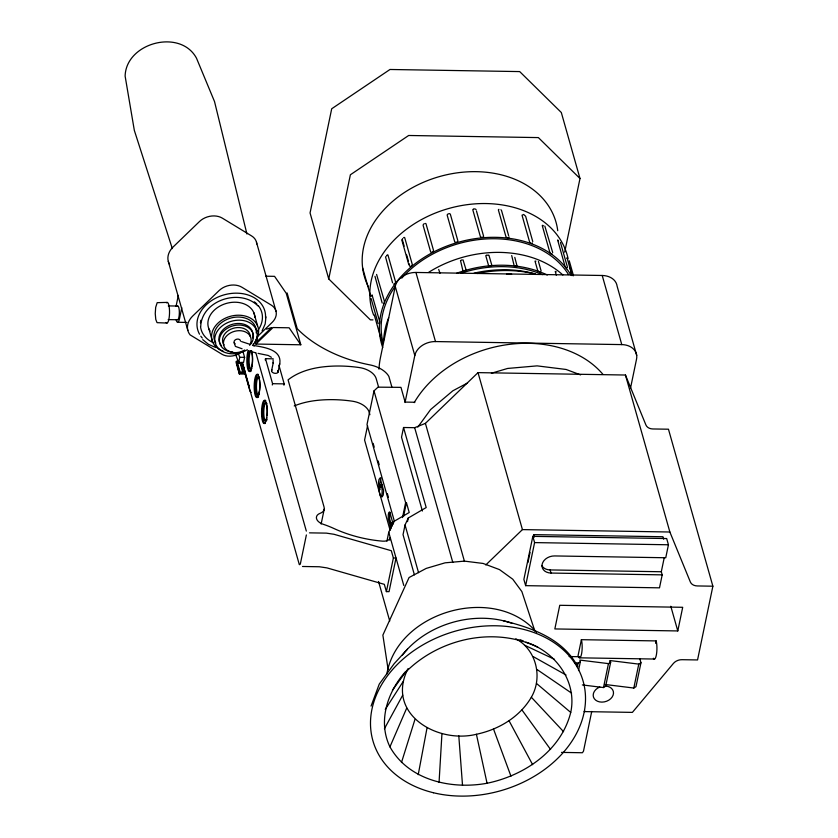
<?xml version="1.0" encoding="UTF-8"?>
<svg xmlns="http://www.w3.org/2000/svg" width="838" height="838" viewBox="0 0 838 838"><rect width="100%" height="100%" fill="white"/><g stroke="black" fill="none" stroke-linecap="round" stroke-linejoin="round"><path stroke-width="1.26" d="M525.887 642.149C555.102 651.346 577.424 681.263 570.73 712.447C561.051 750.911 524.211 775.59 487.056 783.258C451.556 789.752 408.724 780.513 389.942 746.868C377.561 721.288 387.565 691.759 405.55 671.605M386.831 673.982C397.704 611.227 494.881 583.657 536.498 632.229M515.831 638.776C536.435 649.764 542.898 677.376 531.344 697.237C519.665 717.15 498.61 729.573 476.413 734.277C436.776 744.092 385.25 713.442 408.043 668.619M439.049 782.483L441.94 733.721M200.711 326.443C201.717 300.224 240.056 287.905 257.915 305.891M265.981 316.879L265.175 323.96L262.084 330.905M374.974 276.32L382.159 302.989M279.641 364.383C282.584 349.781 264.693 347.435 254.469 345.602M418.225 774.679L426.992 728.117M385.501 256.753L392.54 282.783M176.043 306.373L178.316 295.395M181.794 307.693L179.521 318.67A9.815 2.357 -89.1 0 1 176.19 320.168M238.641 361.377L236.379 361.335L236.127 362.55L239.364 373.978L245.576 374.083L242.35 362.571M239.312 361.649L237.164 361.618L236.913 362.833L240.129 362.885L242.748 372.124M242.905 351.342L244.602 357.355L243.523 362.529L238.694 362.456L239.773 357.281L238.359 353.636M239.364 373.978L236.379 361.335M257.57 337.777L256.711 341.914L271.585 327.564L266.526 329.145M265.217 359.984L265.489 358.685L273.24 358.811M271.564 370.878L273.272 362.655L273.167 363.179L273.115 359.973M272.298 384.988L272.57 383.689L265.489 358.685M278.007 372.208L279.745 363.87M283.925 385.176L284.197 383.877L278.886 365.127M372.941 319.896L370.354 319.854L328.737 278.928L350.378 174.775L408.672 135.484L538.373 137.589L579.99 178.515L564.676 252.186M300.266 564.299L306.373 534.948M321.132 524.033L324.243 509.085M636.712 355.427L617.145 286.303A18.258 13.858 -15.8 0 0 602.218 275.482L415.931 272.455A18.258 13.858 -15.8 0 0 395.253 286.397L380.462 357.554A114.209 86.712 -15.8 0 0 378.996 369.191M394.363 521.194L367.013 424.51L373.999 390.885L378.011 387.156L400.962 387.366L405.131 402.093L414.852 402.25M367.568 425.725L364.582 440.065L390.131 530.328M380.483 484.584L379.195 490.764C381.583 506.1 383.699 486.784 380.483 484.584L382.254 484.605M405.037 402.533L414.81 355.511L395.253 286.397M584.107 711.598L632.386 712.384L673.417 663.413A8.914 6.767 -15.8 0 1 681.964 659.695L697.551 659.946L712.876 586.202L668.462 429.213L652.865 428.962A8.914 6.767 -15.8 0 1 645.92 424.992L625.452 375.026L478.016 372.627L425.411 423.368L414.674 427.684L403.539 427.506L401.528 437.206L422.404 511.002M386.915 541.139L388.748 532.308L393.734 521.529L409.216 512.5L406.43 502.643L405.623 502.632L373.999 390.885M389.953 528.548L391.178 522.619L393.85 522.661M389.754 540.164L390.267 537.671A8.485 5.133 11.7 0 1 382.599 541.159A90.839 54.962 11.7 0 1 333.713 528.411A64.631 39.114 11.7 0 0 323.154 524.263A9.878 5.981 11.7 0 1 316.544 518.732A9.878 5.981 11.7 0 1 320.064 513.359A11.303 6.84 11.7 0 0 324.107 507.21L288.073 379.886A76.509 46.3 11.7 0 1 322.347 366.971A93.207 56.397 11.7 0 1 359.408 367.568A17.766 10.747 11.7 0 1 376.21 378.682L378.556 386.999M393.378 557.982L396.028 558.024L389.041 591.659L386.391 591.618L393.378 557.982L391.315 550.713L333.964 534.277L326.338 533.125L309.473 532.853M402.512 517.58L405.623 502.632M403.581 516.344L406.43 502.643M403.539 427.506L426.196 507.545L408.263 518.01L405.047 524.965L403.036 534.665L414.401 574.837M407.509 521.645L408.263 518.01M662.188 574.868L551.006 573.056A10.978 8.338 -15.8 0 1 542.134 564.33A10.978 8.338 -15.8 0 1 554.567 555.94L665.749 557.752L668.441 544.773L666.681 538.541L532.832 536.362L523.876 579.425L525.646 585.657L659.496 587.836L662.188 574.868L661.308 571.746L664.105 558.297M527.95 562.539L530.056 552.389M532.958 538.446L533.743 534.634L662.921 536.739L663.612 539.169M525.646 585.657L534.592 542.595L532.832 536.362M630.469 388.35L636.545 359.114A18.258 13.858 -15.8 0 0 621.775 344.596L602.218 275.482M581.383 639.687L578.063 655.63A10.224 2.451 -89.1 0 0 581.53 654.069A10.224 2.451 -89.1 0 0 581.383 639.687L656.144 640.913A10.224 2.451 -89.1 0 1 656.5 654.185A10.224 2.451 -89.1 0 1 653.357 658.239M577.361 666.912L578.147 663.13L580.336 661.779L579.854 660.082L608.461 663.623L610.651 662.271L610.169 660.574L638.776 664.115L640.965 662.764L639.813 658.71M578.503 670.589L580.336 661.779M591.733 711.462L583.489 751.173L582.41 752.744L561.47 752.398M582.347 684.929L603.496 687.548L608.461 663.623M609.645 663.099L610.169 660.574M610.651 662.271L605.675 686.186L603.496 687.548M605.204 684.499L633.811 688.04L638.776 664.115M640.965 662.764L635.99 686.678L633.811 688.04M655.63 643.364L656.144 640.913M677.785 630.941L682.698 607.299L559.753 605.298L554.84 628.94L677.785 630.941L670.798 606.262M540.594 272.256L537.849 271.135L535.021 261.131L535.932 261.131M401.475 762.528L414.967 719.402M371.066 706.099L379.258 684.112L394.122 663.748L407.446 649.188M389.942 746.868L406.692 708.152M380.902 477.859L379.876 483.578L380.682 487.224M384.412 728.756L402.722 695.152M385.26 709.43L403.329 681.273M392.425 690.208L406.88 670.316M417.806 427.097L430.596 409.573L452.824 390.812L467.552 382.976M257.235 336.792L272.151 322.389A15.974 12.13 -15.8 0 0 271.24 305.084L241.889 287.235A16.393 12.444 -15.8 0 0 219.095 290.577L192.782 315.968A20.541 15.597 -15.8 0 0 190.09 334.875L221.85 354.181A14.717 11.177 -15.8 0 0 240.946 352.369M255.894 344.051L273.01 327.532L289.12 327.794L300.811 344.785L255.894 344.051L255.181 341.537M485.799 564.948L522.43 529.606L669.866 532.004L690.344 581.97A8.914 6.767 -15.8 0 0 697.289 585.94L712.876 586.202M405.424 672.401C439.018 638.441 494.148 626.07 537.766 647.198M460.491 260.482L462.943 270.904L464.64 270.831L466.117 269.962L463.016 259.832M461.172 260.178L462 259.927M491.372 373.256L507.619 368.448L537.106 365.871L566.132 369.474L580.587 374.89M486.501 255.265L485.778 255.684L488.606 265.677L490.764 265.887L491.864 265.395L488.952 255.297M511.704 255.538L514.155 265.761L517.119 266.316L514.794 257.392M486.878 255.192L488.481 255.161M265.887 276.205L274.56 276.341L286.25 293.331L300.811 344.785M167.129 302.403L157.188 302.665L155.679 307.347L155.25 313.58L155.774 319.425L157.041 322.661L166.982 323.059M168.291 305.891L177.761 306.048M168.187 319.603L177.656 319.76M177.886 322.274L186.905 322.421M414.81 355.511A18.258 13.858 -15.8 0 1 435.488 341.569L621.775 344.596M239.773 357.281L244.602 357.355M237.374 362.571L241.103 362.634M239.616 372.774L245.262 372.868M272.57 383.689L284.197 383.877M534.592 542.595L668.441 544.773M541.788 565.514A10.978 8.338 -15.8 0 0 550.126 569.934L661.308 571.746M302.487 566.478L319.341 566.76L326.977 567.902L384.328 584.337L386.391 591.618M569.117 656.552L579.55 656.72M579.833 657.83L654.593 659.045M584.83 711.336L585.395 711.347M376.587 274.424L384.38 301.104L384.192 303.408L383.427 303.649M438.693 269.448L440.002 273.293M574.418 662.669L578.147 663.13M258.052 353.364L268.212 355.448L271.376 357.281M252.762 352.012L255.412 352.714M503.429 620.78C532.245 627.872 563.063 638.849 577.811 666.734M249.326 344.125L241.595 341.59M242.098 348.776L235.405 346.398L234.169 342.773M519.948 639.624L523.509 641.143M215.775 347.54L208.453 344.334L202.723 339.61M523.635 214.423L525.656 216.298L532.759 241.543M524.85 645.312L554.515 659.349M533.125 656.563L566.048 675.009M537.095 669.562L571.579 693.12M556.223 271.847L555.238 271.355L556.285 275.178M536.488 683.441L570.73 712.447M531.344 697.237L563.565 731.668M544.826 226.061L552.703 252.531M522.011 710.027L550.576 749.476M558.579 241.03L557.637 239.982L565.126 266.683L566.656 268.768M509.137 720.931L532.633 764.665M382.097 496.924L383.238 495.017L383.615 490.576L380.085 477.911C377.613 479.462 378.525 486.899 380.033 489.633M235.866 355.176L238.694 362.456M493.582 729.196L510.96 776.187M379.593 324.117L379.708 321.551L372.03 294.871L371.915 296.254M534.864 631.077L521.875 591.597L512.751 579.205L499.511 569.61L483.055 563.44L464.493 561.125L445.104 562.822L426.196 568.415L409.07 577.529L382.872 635.11L388.099 669.426M172.324 248.593L134.331 130.393L125.124 76.122C125.941 42.665 180.495 28.22 196.521 58.241L214.528 101.576L246.917 233.991M567.316 258.638L567.033 257.748L572.103 275.681M579.99 178.515L561.313 112.512L519.696 71.586L389.995 69.481L331.701 108.772L310.06 212.936L328.737 278.928M625.452 375.026L669.866 532.004M569.253 260.775L573.496 275.775M569.997 268.055L571.422 273.062M560.465 242.465L567.535 267.469M538.446 261.487L541.128 270.988M501.543 210.558L508.635 235.625M476.487 211.061L483.578 236.127A1.655 1.048 2.5 0 1 482.248 237.301A1.655 1.048 2.5 0 1 480.321 236.41L472.873 210.087A1.655 1.048 2.5 0 1 473.145 209.311M550.126 569.934L551.006 573.056M533.743 534.634L534.435 537.064M478.016 372.627L522.43 529.606M415.931 272.455L435.488 341.569M404.157 246.163L402.387 239.898A1.655 0.922 -54 0 1 402.732 238.495M406.639 254.93L408.42 261.205M409.122 263.708L409.834 266.212A1.655 0.922 -54 0 0 411.322 266.243A1.655 0.922 -54 0 0 412.212 264.2L404.764 237.877A1.655 0.922 -54 0 0 403.602 237.625M401.779 239.888L408.86 264.892M425.411 423.368L464.503 561.512M414.674 427.684L452.813 562.466M362.624 267.877L370.658 296.243M371.087 298.496L378.158 323.499M391.922 387.219L388.853 376.367A23.37 14.141 11.7 0 0 369.757 364.855A101.995 61.719 11.7 0 1 297.228 328.685L287.12 292.975M405.047 524.965L418.55 572.668M369.893 414.695L369.212 412.317A17.766 10.747 11.7 0 0 352.421 401.203A93.207 56.397 11.7 0 0 315.36 400.595A76.509 46.3 11.7 0 0 294.222 405.948M373.14 443.365L374.209 447.125M378.116 460.942L379.185 464.702M387.355 493.582L388.423 497.353M393.2 524.263L389.712 511.913L388.853 512.489A4.724 1.131 -89.1 0 0 388.287 515.192L388.287 518.785L391.074 528.663M391.178 522.619L392.174 526.138M391.011 523.74L389.618 518.806L389.618 515.213A4.724 1.131 -89.1 0 1 390.183 512.51M388.748 532.308L403.78 585.437M378.535 581.478L389.722 621.01M256.522 242.392L276.079 311.485M253.883 312.784L257.559 325.783M253.317 343.748L254.029 346.262M255.81 352.547L306.331 531.093M242.894 364.216L248.582 384.307A7.689 4.651 11.7 0 0 249.19 385.564M242.056 362.288L299.344 564.718M244.78 372.784L249.766 390.414A6.306 3.813 11.7 0 0 251.149 392.404M240.705 362.823L243.324 372.062L240.097 372.009L237.164 361.618M237.238 363.985L239.521 372.072M208.934 328.936L212.611 341.925M168.291 261.372L187.848 330.465M382.505 343.905L374.261 314.952M476.413 734.277L487.056 783.258M458.795 735.827L462.524 785.405M506.519 274.173A109.265 82.962 -15.8 0 1 511.651 274.256M477.419 273.513A109.265 82.962 -15.8 0 1 534.854 273.9M414.202 402.649A109.265 82.962 -15.8 0 1 506.037 344.827A109.265 82.962 -15.8 0 1 602.941 374.356M368.395 286.753A99.586 75.619 -15.8 0 1 438.096 176.975A99.586 75.619 -15.8 0 1 557.741 230.722M382.725 347.561A101.408 77.002 -15.8 0 1 446.486 246.204A101.408 77.002 -15.8 0 1 570.825 274.906M373.601 314.973A101.408 77.002 -15.8 0 1 447.911 208.725A101.408 77.002 -15.8 0 1 568.112 258.733M383.322 343.444A99.586 75.619 -15.8 0 1 395.274 286.261M401.748 278.143A99.586 75.619 -15.8 0 1 568.531 274.581M383.689 340.186A101.408 77.002 -15.8 0 1 388.675 317.738M428.647 272.329A101.408 77.002 -15.8 0 1 562.853 274.969M456.741 273.219A101.408 77.002 -15.8 0 1 547.298 275.011M461.225 273.136A99.586 75.619 -15.8 0 1 542.563 274.602M474.046 273.157A104.289 79.181 -15.8 0 1 535.293 273.942M508.991 236.871A1.655 0.943 20.4 0 1 507.723 237.72A1.655 0.943 20.4 0 1 505.88 236.484L498.432 210.16A1.655 0.943 20.4 0 1 498.956 209.364M500.883 209.762A1.655 0.943 20.4 0 1 501.187 210.013M605.026 686.018A10.318 7.835 -15.8 0 1 612.19 696.975A10.318 7.835 -15.8 0 1 595.629 700.128A10.318 7.835 -15.8 0 1 599.788 687.013M251.526 350.881A11.617 2.786 -89.1 0 1 251.536 367.976A11.617 2.786 -89.1 0 1 247.43 367.599A11.617 2.786 -89.1 0 1 248.142 350.567M251.295 370.784A11.617 2.786 -89.1 0 1 247.922 365.536A11.617 2.786 -89.1 0 1 248.949 350.577M258.649 396.762A11.617 2.786 -89.1 0 1 255.014 387.198A11.617 2.786 -89.1 0 1 258.408 374.45M265.279 423.473A11.617 2.786 -89.1 0 1 262.378 411.657A11.617 2.786 -89.1 0 1 265.761 400.438M266.767 417.628A9.103 2.179 -89.1 0 1 263.132 415.941A9.103 2.179 -89.1 0 1 265.248 402.816A9.103 2.179 -89.1 0 1 267.092 415.596M251.913 368.458A9.103 2.179 -89.1 0 1 249.075 360.948A9.103 2.179 -89.1 0 1 251.725 350.965M259.267 394.436A9.103 2.179 -89.1 0 1 256.428 385.742A9.103 2.179 -89.1 0 1 259.612 377.613M266.055 420.99A9.103 2.179 -89.1 0 1 263.823 410.547A9.103 2.179 -89.1 0 1 266.966 403.602M267.133 419.283A9.103 2.179 -89.1 0 1 266.62 420.425M277.671 370.626A3.321 2.011 11.7 0 1 274.864 373.329A3.321 2.011 11.7 0 1 271.994 369.914M402.418 655.096A82.218 62.431 -15.8 0 1 512.154 623.42M448.917 213.721A1.655 1.079 -17 0 0 447.209 215.314L454.657 241.627A1.655 1.079 -17 0 0 456.532 242.192A1.655 1.079 -17 0 0 457.831 240.695L450.383 214.371A1.655 1.079 -17 0 0 449.713 213.774M532.329 242.894A1.655 0.775 36.1 0 1 531.24 243.408A1.655 0.775 36.1 0 1 529.564 241.857L522.116 215.534A1.655 0.775 36.1 0 1 522.86 214.916M424.311 223.673A1.655 1.037 -36.4 0 0 423.159 225.474L430.617 251.798A1.655 1.037 -36.4 0 0 432.345 252.07A1.655 1.037 -36.4 0 0 433.487 250.269L426.039 223.945A1.655 1.037 -36.4 0 0 425.411 223.442M393.745 283.904A1.655 0.754 -69.5 0 0 394.897 283.757A1.655 0.754 -69.5 0 0 395.463 281.537L388.015 255.213A1.655 0.754 -69.5 0 0 387.093 255.087M386.475 256.093A1.655 0.754 -69.5 0 1 386.653 255.705M551.991 253.767A1.655 0.555 49.8 0 1 551.174 253.998A1.655 0.555 49.8 0 1 549.77 252.154L542.322 225.841A1.655 0.555 49.8 0 1 543.443 225.851M473.439 209.123A1.655 1.048 2.5 0 1 476.131 209.804M210.045 331.062A23.925 18.164 -15.8 0 1 225.883 303.555A23.925 18.164 -15.8 0 1 254.93 317.413M199.528 334.194A34.861 26.47 -15.8 0 1 225.401 294.515A34.861 26.47 -15.8 0 1 265.531 317.665M202.283 338.049A34.861 26.47 -15.8 0 1 200.795 336.185M258.45 305.839A31.519 23.935 -15.8 0 1 257.528 330.989M213.543 342.794A31.519 23.935 -15.8 0 1 200.523 326.652M200.45 322.86A31.519 23.935 -15.8 0 1 200.827 320.273M254.333 301.848A31.519 23.935 -15.8 0 1 256.878 304.058M256.742 243.973A15.974 12.13 -15.8 0 0 251.693 235.991L222.332 218.142A16.393 12.444 -15.8 0 0 199.538 221.483L173.225 246.875A20.541 15.597 -15.8 0 0 169.58 264.399M177.352 306.32A6.861 1.645 -89.1 0 1 179.353 312.668A6.861 1.645 -89.1 0 1 177.247 319.603M166.511 302.822A10.328 2.472 -89.1 0 1 169.527 313.024A10.328 2.472 -89.1 0 1 166.071 322.462M223.086 351.101A23.925 18.164 -15.8 0 1 214.622 327.071A23.925 18.164 -15.8 0 1 246.372 316.366A23.925 18.164 -15.8 0 1 255.936 340.029M215.827 343.046A21.568 16.372 -15.8 0 1 231.456 317.874A21.568 16.372 -15.8 0 1 256.229 332.927M247.325 349.729A21.568 16.372 -15.8 0 1 214.978 341.862A21.568 16.372 -15.8 0 1 241.522 320.284A21.568 16.372 -15.8 0 1 252.479 345.539M221.567 345.769A17.315 13.146 -15.8 0 1 233.058 324.138A17.315 13.146 -15.8 0 1 252.594 337.997M232.671 351.991A17.315 13.146 -15.8 0 1 220.415 335.755A17.315 13.146 -15.8 0 1 244.319 325.793A17.315 13.146 -15.8 0 1 250.342 344.628M224.092 344.942A14.099 10.705 -15.8 0 1 232.859 328.423A14.099 10.705 -15.8 0 1 250.269 336.499M244.717 349.991A14.099 10.705 -15.8 0 1 223.736 345.528A14.099 10.705 -15.8 0 1 239.144 330.664A14.099 10.705 -15.8 0 1 249.577 345.287M235.08 343.79A3.321 2.524 -15.8 0 1 235.918 339.484A3.321 2.524 -15.8 0 1 240.558 341.171M266.411 419.178A11.617 2.786 -89.1 0 0 264.955 400.428A11.617 2.786 -89.1 0 0 261.686 416.109A11.617 2.786 -89.1 0 0 266.411 419.178M259.057 393.2A11.617 2.786 -89.1 0 0 257.601 374.439A11.617 2.786 -89.1 0 0 254.333 390.131A11.617 2.786 -89.1 0 0 259.057 393.2M252.06 365.651A9.103 2.179 -89.1 0 0 250.918 350.954A9.103 2.179 -89.1 0 0 248.362 363.252A9.103 2.179 -89.1 0 0 252.06 365.651M259.413 391.639A9.103 2.179 -89.1 0 0 258.272 376.932A9.103 2.179 -89.1 0 0 255.716 389.23A9.103 2.179 -89.1 0 0 259.413 391.639M433.456 792.748A109.244 82.952 -15.8 0 0 585.018 690.564A109.244 82.952 -15.8 0 0 415.522 649.502A109.244 82.952 -15.8 0 0 433.456 792.748"/></g></svg>
